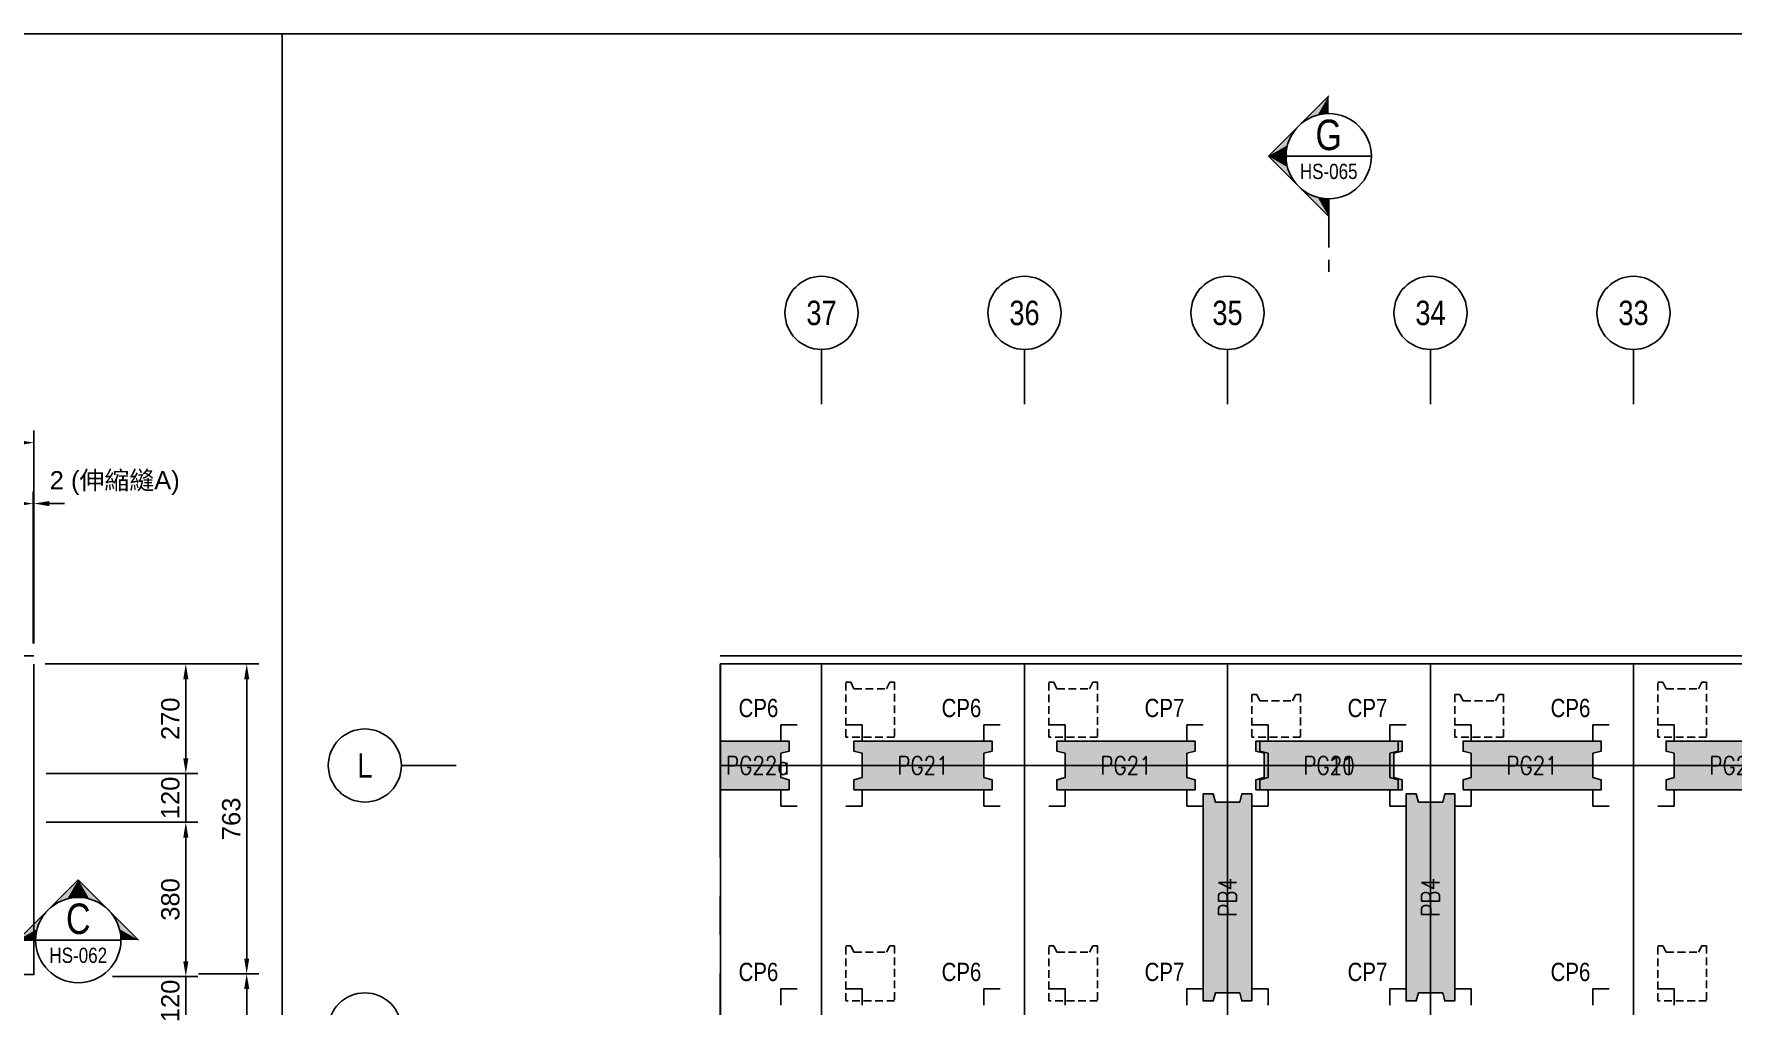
# Model space of a CAD drawing. Header units: millimetres. Extents: x 4668 to 40173, y -3560 to 14620.
# Drawn here: x 15892 to 20074, y 12228 to 14620 of the extents above; entities that cross this region are included whole.
import ezdxf
from ezdxf.enums import TextEntityAlignment as Align

# ---------------------------------------------------------------- set-up
doc = ezdxf.new("R2010")
doc.units = ezdxf.units.MM
for name, pattern in [('CENTER', [50.8, 31.75, -6.35, 6.35, -6.35]), ('DASHED', [19.05, 12.7, -6.35]), ('HIDDEN', [9.525, 6.35, -3.175])]:
    doc.linetypes.add(name, pattern=pattern)
doc.layers.get('0').transparency = 0.5
for name, color, linetype in [('DIM_03', 1, 'Continuous'), ('HB_DIM', 1, 'Continuous'), ('HB_SYMBOLS', 7, 'Continuous'), ('場鑄梁', 4, 'Continuous'), ('場鑄梁_虛線', 4, 'Continuous'), ('底圖', 7, 'Continuous'), ('預鑄梁', 7, 'Continuous'), ('預鑄梁_TXT', 2, 'Continuous'), ('預鑄梁_外緣', 7, 'Continuous'), ('預鑄樁帽', 6, 'Continuous'), ('預鑄樁帽_TXT', 2, 'Continuous')]:
    doc.layers.add(name, color=color, linetype=linetype)
doc.layers.add('HB_0', color=7, linetype='Continuous', transparency=0.5)
doc.layers.add('預鑄梁_HATCH', color=253, linetype='Continuous', transparency=0.5)
doc.layers.get('預鑄樁帽').off()
doc.styles.get("Standard").update_dxf_attribs({"font": 'arial.ttf'})
doc.styles.add('結構平面-V3$0$STANDARD', font='ROMANS', dxfattribs={"width": 0.8, "bigfont": 'LCHINA.shx'})
doc.dimstyles.new('150cm', dxfattribs={"dimscale": 15, "dimtxt": 3, "dimasz": 2.5, "dimexe": 2, "dimexo": 2, "dimgap": 1, "dimtad": 1, "dimdsep": 46, "dimtxsty": 'Standard', "dimcen": 0, "dimclrt": 2, "dimadec": 0, "dimazin": 0, "dimtfac": 1, "dimtix": 1, "dimtmove": 2, "dimatfit": 3, "dimfxl": 1, "dimtolj": 1, "dimtzin": 0, "dimarcsym": 0})

# ---------------------------------------------------------------- blocks, each defined once
blk = doc.blocks.new('*D550')
at = {"layer": 'Defpoints', "color": 0}
for p in [(15891.8, 13463.2), (15889.8, 13088.2), (15891.8, 13088.2)]:
    blk.add_point(p, dxfattribs=at)
at = {"layer": 'HB_DIM', "color": 0, "lineweight": -2}
for p, q in [((15889.8, 13118.2), (15889.8, 13493.2)), ((15891.8, 13118.2), (15891.8, 13493.2)), ((15852.3, 13463.2), (15814.8, 13463.2)), ((15889.8, 13463.2), (15891.8, 13463.2)), ((15929.3, 13463.2), (15966.8, 13463.2))]:
    blk.add_line(p, q, dxfattribs=at)
at = {"layer": 'HB_DIM', "color": 0}
for points in [[(15852.3, 13456.9), (15852.3, 13469.4), (15889.8, 13463.2)], [(15929.3, 13469.4), (15929.3, 13456.9), (15891.8, 13463.2)]]:
    blk.add_solid(points, dxfattribs=at)
at = {"layer": 'HB_DIM', "color": 2, "insert": (16090.7, 13513.8), "char_height": 45, "attachment_point": 5}
blk.add_mtext('\\A1;2 (伸縮縫A)', dxfattribs=at)
blk = doc.blocks.new('*D552')
at = {"layer": 'Defpoints', "color": 0}
for p in [(15891.8, 13613.2), (11691.8, 13088.2), (15891.8, 13088.2)]:
    blk.add_point(p, dxfattribs=at)
at = {"layer": 'HB_DIM', "color": 0, "lineweight": -2}
for p, q in [((11691.8, 13118.2), (11691.8, 13643.2)), ((15891.8, 13118.2), (15891.8, 13643.2)), ((11729.3, 13613.2), (15854.3, 13613.2))]:
    blk.add_line(p, q, dxfattribs=at)
at = {"layer": 'HB_DIM', "color": 0}
for points in [[(11729.3, 13619.4), (11729.3, 13606.9), (11691.8, 13613.2)], [(15854.3, 13606.9), (15854.3, 13619.4), (15891.8, 13613.2)]]:
    blk.add_solid(points, dxfattribs=at)
at = {"layer": 'HB_DIM', "color": 2, "insert": (13791.8, 13651.1), "char_height": 45, "attachment_point": 5}
blk.add_mtext('\\A1;4200', dxfattribs=at)
blk = doc.blocks.new('*D623')
at = {"layer": 'Defpoints', "color": 0}
for p in [(15891.8, 13068.2), (15891.8, 12798.2), (16265.8, 12798.2)]:
    blk.add_point(p, dxfattribs=at)
at = {"layer": 'HB_DIM', "color": 0, "lineweight": -2}
for p, q in [((15921.8, 13068.2), (16295.8, 13068.2)), ((16265.8, 13030.7), (16265.8, 12835.7)), ((15921.8, 12798.2), (16295.8, 12798.2))]:
    blk.add_line(p, q, dxfattribs=at)
at = {"layer": 'HB_DIM', "color": 0}
for points in [[(16272.1, 13030.7), (16259.6, 13030.7), (16265.8, 13068.2)], [(16259.6, 12835.7), (16272.1, 12835.7), (16265.8, 12798.2)]]:
    blk.add_solid(points, dxfattribs=at)
at = {"layer": 'HB_DIM', "color": 2, "insert": (16227.9, 12933.2), "char_height": 45, "attachment_point": 5, "rotation": 90}
blk.add_mtext('\\A1;270', dxfattribs=at)
blk = doc.blocks.new('*D632')
at = {"layer": 'Defpoints', "color": 0}
for p in [(16055, 12298.2), (15891.8, 12178.2), (16265.8, 12178.2)]:
    blk.add_point(p, dxfattribs=at)
at = {"layer": 'HB_DIM', "color": 0, "lineweight": -2}
for p, q in [((16265.8, 12335.7), (16265.8, 12373.2)), ((16085, 12298.2), (16295.8, 12298.2)), ((16265.8, 12298.2), (16265.8, 12178.2)), ((15921.8, 12178.2), (16295.8, 12178.2)), ((16265.8, 12140.7), (16265.8, 12103.2))]:
    blk.add_line(p, q, dxfattribs=at)
at = {"layer": 'HB_DIM', "color": 0}
for points in [[(16259.6, 12335.7), (16272.1, 12335.7), (16265.8, 12298.2)], [(16272.1, 12140.7), (16259.6, 12140.7), (16265.8, 12178.2)]]:
    blk.add_solid(points, dxfattribs=at)
at = {"layer": 'HB_DIM', "color": 2, "insert": (16227.9, 12238.2), "char_height": 45, "attachment_point": 5, "rotation": 90}
blk.add_mtext('\\A1;120', dxfattribs=at)
blk = doc.blocks.new('*D634')
at = {"layer": 'Defpoints', "color": 0}
for p in [(15891.8, 12798.2), (15891.8, 12678.2), (16265.8, 12678.2)]:
    blk.add_point(p, dxfattribs=at)
at = {"layer": 'HB_DIM', "color": 0, "lineweight": -2}
for p, q in [((16265.8, 12835.7), (16265.8, 12873.2)), ((15921.8, 12798.2), (16295.8, 12798.2)), ((16265.8, 12798.2), (16265.8, 12678.2)), ((15921.8, 12678.2), (16295.8, 12678.2)), ((16265.8, 12640.7), (16265.8, 12603.2))]:
    blk.add_line(p, q, dxfattribs=at)
at = {"layer": 'HB_DIM', "color": 0}
for points in [[(16259.6, 12835.7), (16272.1, 12835.7), (16265.8, 12798.2)], [(16272.1, 12640.7), (16259.6, 12640.7), (16265.8, 12678.2)]]:
    blk.add_solid(points, dxfattribs=at)
at = {"layer": 'HB_DIM', "color": 2, "insert": (16227.9, 12738.2), "char_height": 45, "attachment_point": 5, "rotation": 90}
blk.add_mtext('\\A1;120', dxfattribs=at)
blk = doc.blocks.new('*D635')
at = {"layer": 'Defpoints', "color": 0}
for p in [(15891.8, 12678.2), (16055, 12298.2), (16265.8, 12298.2)]:
    blk.add_point(p, dxfattribs=at)
at = {"layer": 'HB_DIM', "color": 0, "lineweight": -2}
for p, q in [((15921.8, 12678.2), (16295.8, 12678.2)), ((16265.8, 12640.7), (16265.8, 12335.7)), ((16085, 12298.2), (16295.8, 12298.2))]:
    blk.add_line(p, q, dxfattribs=at)
at = {"layer": 'HB_DIM', "color": 0}
for points in [[(16272.1, 12640.7), (16259.6, 12640.7), (16265.8, 12678.2)], [(16259.6, 12335.7), (16272.1, 12335.7), (16265.8, 12298.2)]]:
    blk.add_solid(points, dxfattribs=at)
at = {"layer": 'HB_DIM', "color": 2, "insert": (16227.9, 12488.2), "char_height": 45, "attachment_point": 5, "rotation": 90}
blk.add_mtext('\\A1;380', dxfattribs=at)
blk = doc.blocks.new('*D637')
at = {"layer": 'Defpoints', "color": 0}
for p in [(15889.8, 13068.2), (16267, 12305.2), (16415.8, 12305.2)]:
    blk.add_point(p, dxfattribs=at)
at = {"layer": 'HB_DIM', "color": 0, "lineweight": -2}
for p, q in [((15919.8, 13068.2), (16445.8, 13068.2)), ((16415.8, 13030.7), (16415.8, 12342.7)), ((16297, 12305.2), (16445.8, 12305.2))]:
    blk.add_line(p, q, dxfattribs=at)
at = {"layer": 'HB_DIM', "color": 0}
for points in [[(16422.1, 13030.7), (16409.6, 13030.7), (16415.8, 13068.2)], [(16409.6, 12342.7), (16422.1, 12342.7), (16415.8, 12305.2)]]:
    blk.add_solid(points, dxfattribs=at)
at = {"layer": 'HB_DIM', "color": 2, "insert": (16377.9, 12686.7), "char_height": 45, "attachment_point": 5, "rotation": 90}
blk.add_mtext('\\A1;763', dxfattribs=at)
blk = doc.blocks.new('*D638')
at = {"layer": 'Defpoints', "color": 0}
for p in [(16267, 12305.2), (16266.3, 11801.2), (16415.8, 11801.2)]:
    blk.add_point(p, dxfattribs=at)
at = {"layer": 'HB_DIM', "color": 0, "lineweight": -2}
for p, q in [((16297, 12305.2), (16445.8, 12305.2)), ((16415.8, 12267.7), (16415.8, 11838.7)), ((16296.3, 11801.2), (16445.8, 11801.2))]:
    blk.add_line(p, q, dxfattribs=at)
at = {"layer": 'HB_DIM', "color": 0}
for points in [[(16422.1, 12267.7), (16409.6, 12267.7), (16415.8, 12305.2)], [(16409.6, 11838.7), (16422.1, 11838.7), (16415.8, 11801.2)]]:
    blk.add_solid(points, dxfattribs=at)
at = {"layer": 'HB_DIM', "color": 2, "insert": (16377.9, 12053.2), "char_height": 45, "attachment_point": 5, "rotation": 90}
blk.add_mtext('\\A1;504', dxfattribs=at)
blk = doc.blocks.new('gr_t')
at = {"layer": 'HB_SYMBOLS', "color": 4, "linetype": 'Continuous'}
blk.add_line((0, -6), (0, -15), dxfattribs=at)
blk.add_circle((0, 0), 6, dxfattribs=at)
at = {"layer": 'HB_SYMBOLS', "color": 4, "linetype": 'Continuous', "width": 0.8}
blk.add_attdef('A', text='', height=4.5, dxfattribs=at).set_placement((0, 0), align=Align.MIDDLE)
blk = doc.blocks.new('SEC2U0-n')
at = {"color": 2, "linetype": 'Continuous'}
for p, q in [((-9.9, 0), (0, 9.9)), ((0, 9.9), (9.9, 0)), ((-7.51, 0), (-10.62, 0))]:
    blk.add_line(p, q, dxfattribs=at)
at = {"color": 3}
for p, q in [((-17, 0), (-19, 0)), ((-15, 0), (-7, 0))]:
    blk.add_line(p, q, dxfattribs=at)
at = {"color": 2, "linetype": 'Continuous'}
blk.add_circle((0, 0), 7, dxfattribs=at)
for points in [[(0, 9.9), (-3.5, 6.06), (-4.95, 4.95), (-4.26, 5.55)], [(0, 9.9), (-1.81, 6.76), (-3.5, 6.06), (-1.81, 6.76)], [(0, 9.9), (0, 7), (-1.81, 6.76), (-0.91, 6.94)], [(0, 9.9), (3.5, 6.06), (4.95, 4.95), (4.26, 5.55)], [(0, 9.9), (1.81, 6.76), (3.5, 6.06), (1.81, 6.76)], [(0, 9.9), (0, 7), (1.81, 6.76), (0.91, 6.94)], [(-9.9, 0), (-6.06, 3.5), (-4.95, 4.95), (-5.55, 4.26)], [(-9.9, 0), (-6.76, 1.81), (-6.06, 3.5), (-6.76, 1.81)], [(9.9, 0), (6.06, 3.5), (4.95, 4.95), (5.55, 4.26)], [(9.9, 0), (6.76, 1.81), (6.06, 3.5), (6.76, 1.81)], [(-9.9, 0), (-7, 0), (-6.76, 1.81), (-6.94, 0.91)], [(9.9, 0), (7, 0), (6.76, 1.81), (6.94, 0.91)]]:
    blk.add_solid(points, dxfattribs=at)
blk = doc.blocks.new('ST-n')
at = {"color": 2}
blk.add_line((-7, 0), (7, 0), dxfattribs=at)
blk.add_circle((0, 0), 7, dxfattribs=at)
at = {"color": 3, "width": 0.8}
blk.add_attdef('A', text='', height=4.5, dxfattribs=at).set_placement((0, 3.5), align=Align.MIDDLE)
at = {"color": 1, "width": 0.8}
blk.add_attdef('HB2002', text='', height=2.5, dxfattribs=at).set_placement((0, -2.5), align=Align.MIDDLE)
blk = doc.blocks.new('CP6')
at = {"layer": '預鑄樁帽_TXT', "linetype": 'Continuous', "width": 0.8}
blk.add_text('CP6', height=45, dxfattribs=at).set_placement((-265.3, 251.6), align=Align.MIDDLE)
blk = doc.blocks.new('PB9')
at = {"layer": 'HB_0', "color": 1, "linetype": 'HIDDEN', "ltscale": 3}
blk.add_lwpolyline([(0, 136), (12, 136), (20, 120), (100, 120), (108, 136), (120, 136), (120, 0), (0, 0)], close=True, dxfattribs=at)
blk = doc.blocks.new('PB10')
at = {"layer": 'HB_0', "color": 1, "linetype": 'HIDDEN', "ltscale": 3}
blk.add_lwpolyline([(0, 135), (12, 135), (20, 119), (100, 119), (108, 135), (120, 135), (120, 0), (0, 0)], close=True, dxfattribs=at)
blk = doc.blocks.new('PG21')
at = {"layer": '預鑄梁_HATCH'}
blk.add_hatch(color=256, dxfattribs=at).paths.add_polyline_path([(10, 25), (10, 0), (350, 0), (350, 25), (330, 30), (330, 90), (350, 95), (350, 120), (10, 120), (10, 95), (30, 90), (30, 30)])
at = {"layer": '預鑄梁', "linetype": 'DASHED', "ltscale": 50}
blk.add_lwpolyline([(10, 0), (10, 25), (30, 30), (30, 90), (10, 95), (10, 120), (350, 120), (350, 95), (330, 90), (330, 30), (350, 25), (350, 0), (10, 0)], dxfattribs=at)
at = {"layer": '預鑄梁_外緣'}
blk.add_lwpolyline([(10, 0), (10, 25), (30, 30), (30, 90), (10, 95), (10, 120), (350, 120), (350, 95), (330, 90), (330, 30), (350, 25), (350, 0), (10, 0)], dxfattribs=at)
at = {"layer": '預鑄梁_TXT', "linetype": 'Continuous', "style": '結構平面-V3$0$STANDARD', "width": 0.8}
blk.add_text('PG21', height=45, rotation=0, dxfattribs=at).set_placement((180, 60), align=Align.MIDDLE)
blk = doc.blocks.new('PG22a')
at = {"layer": '預鑄梁_HATCH'}
blk.add_hatch(color=256, dxfattribs=at).paths.add_polyline_path([(169, 0), (169, 25), (149, 30), (149, 90), (169, 95), (169, 120), (0, 120), (0, 0)])
at = {"layer": '預鑄梁', "linetype": 'DASHED', "ltscale": 50}
blk.add_lwpolyline([(0, 0), (0, 120), (169, 120), (169, 95), (149, 90), (149, 30), (169, 25), (169, 0)], close=True, dxfattribs=at)
at = {"layer": '預鑄梁_外緣'}
blk.add_lwpolyline([(0, 0), (0, 120), (169, 120), (169, 95), (149, 90), (149, 30), (169, 25), (169, 0)], close=True, dxfattribs=at)
at = {"layer": '預鑄梁_TXT', "linetype": 'Continuous', "style": '結構平面-V3$0$STANDARD', "width": 0.8}
blk.add_text('PG22a', height=45, rotation=0, dxfattribs=at).set_placement((91.7, 60), align=Align.MIDDLE)
blk = doc.blocks.new('CP7')
at = {"layer": '預鑄樁帽_TXT', "linetype": 'Continuous', "width": 0.8}
blk.add_text('CP7', height=45, dxfattribs=at).set_placement((-265.3, 251.6), align=Align.MIDDLE)
blk = doc.blocks.new('PG10')
at = {"layer": '預鑄梁_HATCH'}
blk.add_hatch(color=256, dxfattribs=at).paths.add_polyline_path([(0, 25), (0, 0), (360, 0), (360, 25), (340, 30), (340, 90), (360, 95), (360, 120), (0, 120), (0, 95), (20, 90), (20, 30)])
at = {"layer": '預鑄梁', "linetype": 'DASHED', "ltscale": 50}
blk.add_lwpolyline([(0, 0), (0, 25), (20, 30), (20, 90), (0, 95), (0, 120), (360, 120), (360, 95), (340, 90), (340, 30), (360, 25), (360, 0), (0, 0)], dxfattribs=at)
at = {"layer": '預鑄梁_外緣'}
blk.add_lwpolyline([(0, 0), (0, 25), (20, 30), (20, 90), (0, 95), (0, 120), (360, 120), (360, 95), (340, 90), (340, 30), (360, 25), (360, 0), (0, 0)], dxfattribs=at)
at = {"layer": '預鑄梁_TXT', "linetype": 'Continuous', "style": '結構平面-V3$0$STANDARD', "width": 0.8}
blk.add_text('PG10', height=45, rotation=0, dxfattribs=at).set_placement((180, 60), align=Align.MIDDLE)
blk = doc.blocks.new('PB4')
at = {"layer": '預鑄梁_HATCH'}
blk.add_hatch(color=256, dxfattribs=at).paths.add_polyline_path([(-25, 0), (0, 0), (0, 510), (-25, 510), (-30, 490), (-90, 490), (-95, 510), (-120, 510), (-120, 0), (-95, 0), (-90, 20), (-30, 20)])
at = {"layer": '預鑄梁', "linetype": 'DASHED', "ltscale": 50}
blk.add_lwpolyline([(0, 0), (-25, 0), (-30, 20), (-90, 20), (-95, 0), (-120, 0), (-120, 510), (-95, 510), (-90, 490), (-30, 490), (-25, 510), (0, 510), (0, 0)], dxfattribs=at)
at = {"layer": '預鑄梁_外緣'}
blk.add_lwpolyline([(0, 0), (-25, 0), (-30, 20), (-90, 20), (-95, 0), (-120, 0), (-120, 510), (-95, 510), (-90, 490), (-30, 490), (-25, 510), (0, 510), (0, 0)], dxfattribs=at)
at = {"layer": '預鑄梁_TXT', "linetype": 'Continuous', "style": '結構平面-V3$0$STANDARD', "width": 0.8}
blk.add_text('PB4', height=45, rotation=90, dxfattribs=at).set_placement((-60, 255), align=Align.MIDDLE)
blk = doc.blocks.new('PB5')
at = {"layer": 'HB_0', "color": 1, "linetype": 'HIDDEN', "ltscale": 3}
blk.add_lwpolyline([(0, 0), (0, 105), (12, 105), (20, 89), (100, 89), (108, 105), (120, 105), (120, 0), (0, 0)], dxfattribs=at)

msp = doc.modelspace()

# ---------------------------------------------------------------- linework, layer by layer
at = {"layer": 'Defpoints', "color": 217, "true_color": 0x93278f}
for points in [[(16503.213, 7667.236), (13510.713, 7667.236), (13510.713, 6332.236), (4668.213, 6332.236), (4668.213, 14619.736), (16503.213, 14619.736)], [(28338.213, 7667.236), (25345.713, 7667.236), (25345.713, 6332.236), (16503.213, 6332.236), (16503.213, 14619.736), (28338.213, 14619.736)]]:
    msp.add_lwpolyline(points, close=True, dxfattribs=at)
at = {"layer": '場鑄梁'}
for points in [[(17771.543, 12918.16), (17731.543, 12918.16), (17731.543, 12878.16)], [(17931.543, 12878.16), (17931.543, 12918.16), (17891.543, 12918.16)], [(18271.543, 12918.16), (18231.543, 12918.16), (18231.543, 12878.16)], [(18431.543, 12878.16), (18431.543, 12918.16), (18391.543, 12918.16)], [(18771.543, 12918.16), (18731.543, 12918.16), (18731.543, 12878.16)], [(18931.543, 12878.16), (18931.543, 12918.16), (18891.543, 12918.16)], [(19271.543, 12918.16), (19231.543, 12918.16), (19231.543, 12878.16)], [(19431.543, 12878.16), (19431.543, 12918.16), (19391.543, 12918.16)], [(19771.543, 12918.16), (19731.543, 12918.16), (19731.543, 12878.16)], [(19931.543, 12878.16), (19931.543, 12918.16), (19891.543, 12918.16)], [(17771.543, 12718.16), (17731.543, 12718.16), (17731.543, 12758.16)], [(17931.543, 12758.16), (17931.543, 12718.16), (17891.543, 12718.16)], [(18271.543, 12718.16), (18231.543, 12718.16), (18231.543, 12758.16)], [(18431.543, 12758.16), (18431.543, 12718.16), (18391.543, 12718.16)], [(18771.543, 12718.16), (18731.543, 12718.16), (18731.543, 12758.16)], [(18931.543, 12758.16), (18931.543, 12718.16), (18891.543, 12718.16)], [(19271.543, 12718.16), (19231.543, 12718.16), (19231.543, 12758.16)], [(19431.543, 12758.16), (19431.543, 12718.16), (19391.543, 12718.16)], [(19771.543, 12718.16), (19731.543, 12718.16), (19731.543, 12758.16)], [(19931.543, 12758.16), (19931.543, 12718.16), (19891.543, 12718.16)], [(17771.543, 12268.16), (17731.543, 12268.16), (17731.543, 12228.16)], [(17931.543, 12228.16), (17931.543, 12268.16), (17891.543, 12268.16)], [(18271.543, 12268.16), (18231.543, 12268.16), (18231.543, 12228.16)], [(18431.543, 12228.16), (18431.543, 12268.16), (18391.543, 12268.16)], [(18771.543, 12268.16), (18731.543, 12268.16), (18731.543, 12228.16)], [(18931.543, 12228.16), (18931.543, 12268.16), (18891.543, 12268.16)], [(19271.543, 12268.16), (19231.543, 12268.16), (19231.543, 12228.16)], [(19431.543, 12228.16), (19431.543, 12268.16), (19391.543, 12268.16)], [(19771.543, 12268.16), (19731.543, 12268.16), (19731.543, 12228.16)], [(19931.543, 12228.16), (19931.543, 12268.16), (19891.543, 12268.16)]]:
    msp.add_lwpolyline(points, dxfattribs=at)
at = {"layer": '場鑄梁_虛線', "linetype": 'DASHED', "ltscale": 50}
for points in [[(17771.543, 12918.16), (17731.543, 12918.16), (17731.543, 12878.16)], [(17931.543, 12878.16), (17931.543, 12918.16), (17891.543, 12918.16)], [(18271.543, 12918.16), (18231.543, 12918.16), (18231.543, 12878.16)], [(18431.543, 12878.16), (18431.543, 12918.16), (18391.543, 12918.16)], [(18771.543, 12918.16), (18731.543, 12918.16), (18731.543, 12878.16)], [(18931.543, 12878.16), (18931.543, 12918.16), (18891.543, 12918.16)], [(19271.543, 12918.16), (19231.543, 12918.16), (19231.543, 12878.16)], [(19431.543, 12878.16), (19431.543, 12918.16), (19391.543, 12918.16)], [(19771.543, 12918.16), (19731.543, 12918.16), (19731.543, 12878.16)], [(19931.543, 12878.16), (19931.543, 12918.16), (19891.543, 12918.16)], [(17771.543, 12718.16), (17731.543, 12718.16), (17731.543, 12758.16)], [(17931.543, 12758.16), (17931.543, 12718.16), (17891.543, 12718.16)], [(18271.543, 12718.16), (18231.543, 12718.16), (18231.543, 12758.16)], [(18431.543, 12758.16), (18431.543, 12718.16), (18391.543, 12718.16)], [(18771.543, 12718.16), (18731.543, 12718.16), (18731.543, 12758.16)], [(18931.543, 12758.16), (18931.543, 12718.16), (18891.543, 12718.16)], [(19271.543, 12718.16), (19231.543, 12718.16), (19231.543, 12758.16)], [(19431.543, 12758.16), (19431.543, 12718.16), (19391.543, 12718.16)], [(19771.543, 12718.16), (19731.543, 12718.16), (19731.543, 12758.16)], [(19931.543, 12758.16), (19931.543, 12718.16), (19891.543, 12718.16)], [(17771.543, 12268.16), (17731.543, 12268.16), (17731.543, 12228.16)], [(17931.543, 12228.16), (17931.543, 12268.16), (17891.543, 12268.16)], [(18271.543, 12268.16), (18231.543, 12268.16), (18231.543, 12228.16)], [(18431.543, 12228.16), (18431.543, 12268.16), (18391.543, 12268.16)], [(18771.543, 12268.16), (18731.543, 12268.16), (18731.543, 12228.16)], [(18931.543, 12228.16), (18931.543, 12268.16), (18891.543, 12268.16)], [(19271.543, 12268.16), (19231.543, 12268.16), (19231.543, 12228.16)], [(19431.543, 12228.16), (19431.543, 12268.16), (19391.543, 12268.16)], [(19771.543, 12268.16), (19731.543, 12268.16), (19731.543, 12228.16)], [(19931.543, 12228.16), (19931.543, 12268.16), (19891.543, 12268.16)]]:
    msp.add_lwpolyline(points, dxfattribs=at)
at = {"layer": '底圖'}
for p, q in [((11692.83, 13088.16), (15891.83, 13088.16)), ((17581.543, 13088.16), (22081.543, 13088.159))]:
    msp.add_line(p, q, dxfattribs=at)
at = {"layer": '底圖', "linetype": 'CENTER', "ltscale": 15}
msp.add_line((17581.543, 13068.16), (17581.543, 10088.16), dxfattribs=at)
at = {"layer": '底圖', "color": 252, "linetype": 'CENTER', "ltscale": 150}
for p, q in [((17831.543, 13068.16), (17831.543, 10088.16)), ((18331.543, 13068.16), (18331.543, 10088.16)), ((18831.543, 13068.16), (18831.543, 10088.16)), ((19331.543, 13068.16), (19331.543, 10088.16)), ((19831.543, 13068.16), (19831.543, 10088.16)), ((17582.543, 12818.16), (22081.543, 12818.16))]:
    msp.add_line(p, q, dxfattribs=at)
at = {"layer": '底圖'}
msp.add_lwpolyline([(15891.83, 13067.958), (15891.83, 12303.16), (15851.83, 12303.16), (15851.83, 11803.16), (15891.83, 11803.16), (15891.83, 11173.16), (15851.83, 11173.16), (15851.83, 10673.16), (15891.83, 10673.16), (15891.83, 10088.16)], dxfattribs=at)
at = {"layer": '底圖', "color": 4, "linetype": 'Continuous'}
msp.add_lwpolyline([(22080.543, 13068.16), (22080.543, 10088.16), (17582.543, 10088.16), (17582.543, 13068.16), (22080.543, 13068.16)], dxfattribs=at)

# ---------------------------------------------------------------- block references
at = {"layer": 'DIM_03', "xscale": 14.99999999999999, "yscale": 14.99999999999999, "zscale": 14.99999999999999}
for p, rotation in [((19080.763, 14318.735), 90.00000086103375), ((16000.947, 12388.16), 8.610337444451461e-07)]:
    msp.add_blockref('SEC2U0-n', p, dxfattribs=dict(at, rotation=rotation))
at = {"layer": 'DIM_03', "linetype": 'Continuous'}
ref = msp.add_blockref('ST-n', (19080.763, 14318.735), dxfattribs=dict(at, xscale=14.99999999999999, yscale=14.99999999999999, zscale=14.99999999999999, rotation=7.778254040857746e-07))
ref.add_attrib('HB2002', 'HS-065', dxfattribs={"layer": '0', "color": 1, "height": 37.5, "rotation": 359.999999, "width": 0.8}).set_placement((19080.763, 14281.235), align=Align.MIDDLE)
ref.add_attrib('A', 'G', dxfattribs={"layer": '0', "color": 3, "height": 75, "rotation": 359.999999, "width": 0.8}).set_placement((19080.763, 14371.235), align=Align.MIDDLE)
ref = msp.add_blockref('ST-n', (16000.947, 12388.16), dxfattribs=dict(at, xscale=14.99999999999999, yscale=14.99999999999999, zscale=14.99999999999999, rotation=7.778253450905704e-07))
ref.add_attrib('HB2002', 'HS-062', dxfattribs={"layer": '0', "color": 1, "height": 37.5, "rotation": 359.999999, "width": 0.8}).set_placement((16000.947, 12350.66), align=Align.MIDDLE)
ref.add_attrib('A', 'C', dxfattribs={"layer": '0', "color": 3, "height": 75, "rotation": 359.999999, "width": 0.8}).set_placement((16000.947, 12440.66), align=Align.MIDDLE)
at = {"layer": '底圖'}
ref = msp.add_blockref('gr_t', (17831.543, 13932.85), dxfattribs=dict(at, xscale=15, yscale=15, zscale=15))
ref.add_attrib('A', '37', dxfattribs={"layer": 'HB_SYMBOLS', "color": 4, "linetype": 'Continuous', "height": 60, "width": 0.8}).set_placement((17831.543, 13932.85), align=Align.MIDDLE)
ref = msp.add_blockref('gr_t', (18331.543, 13932.85), dxfattribs=dict(at, xscale=15, yscale=15, zscale=15))
ref.add_attrib('A', '36', dxfattribs={"layer": 'HB_SYMBOLS', "color": 4, "linetype": 'Continuous', "height": 60, "width": 0.8}).set_placement((18331.543, 13932.85), align=Align.MIDDLE)
ref = msp.add_blockref('gr_t', (18831.543, 13932.85), dxfattribs=dict(at, xscale=15, yscale=15, zscale=15))
ref.add_attrib('A', '35', dxfattribs={"layer": 'HB_SYMBOLS', "color": 4, "linetype": 'Continuous', "height": 60, "width": 0.8}).set_placement((18831.543, 13932.85), align=Align.MIDDLE)
ref = msp.add_blockref('gr_t', (19331.543, 13932.85), dxfattribs=dict(at, xscale=15, yscale=15, zscale=15))
ref.add_attrib('A', '34', dxfattribs={"layer": 'HB_SYMBOLS', "color": 4, "linetype": 'Continuous', "height": 60, "width": 0.8}).set_placement((19331.543, 13932.85), align=Align.MIDDLE)
ref = msp.add_blockref('gr_t', (19831.543, 13932.85), dxfattribs=dict(at, xscale=15, yscale=15, zscale=15))
ref.add_attrib('A', '33', dxfattribs={"layer": 'HB_SYMBOLS', "color": 4, "linetype": 'Continuous', "height": 60, "width": 0.8}).set_placement((19831.543, 13932.85), align=Align.MIDDLE)
ref = msp.add_blockref('gr_t', (16706.83, 12818.16), dxfattribs=dict(at, xscale=15, yscale=15, zscale=15, rotation=90))
ref.add_attrib('A', 'L', dxfattribs={"layer": 'HB_SYMBOLS', "color": 4, "linetype": 'Continuous', "height": 60, "width": 0.8}).set_placement((16706.83, 12818.16), align=Align.MIDDLE)
ref = msp.add_blockref('gr_t', (16706.83, 12168.16), dxfattribs=dict(at, xscale=15, yscale=15, zscale=15, rotation=90))
ref.add_attrib('A', 'K', dxfattribs={"layer": 'HB_SYMBOLS', "color": 4, "linetype": 'Continuous', "height": 60, "width": 0.8}).set_placement((16706.83, 12168.16), align=Align.MIDDLE)
at = {"layer": '預鑄梁'}
for name, p in [('PB10', (17891.543, 12888.16)), ('PB10', (18391.543, 12888.16)), ('PB10', (19891.543, 12888.16)), ('PB5', (18891.543, 12888.16)), ('PB5', (19391.543, 12888.16)), ('PG22a', (17582.543, 12758.16)), ('PG21', (17901.543, 12758.16)), ('PG21', (18401.543, 12758.16)), ('PG10', (18901.543, 12758.16)), ('PG21', (18901.543, 12758.16)), ('PG21', (19401.543, 12758.16)), ('PG21', (19901.543, 12758.16)), ('PB4', (18891.543, 12238.16)), ('PB4', (19391.543, 12238.16)), ('PB9', (17891.543, 12238.16)), ('PB9', (18391.543, 12238.16)), ('PB9', (19891.543, 12238.16))]:
    msp.add_blockref(name, p, dxfattribs=at)
at = {"layer": '預鑄樁帽'}
for name, p in [('CP6', (17941.543, 12708.16)), ('CP6', (18441.543, 12708.16)), ('CP7', (18941.543, 12708.16)), ('CP7', (19441.543, 12708.16)), ('CP6', (19941.543, 12708.16)), ('CP6', (17941.543, 12058.16)), ('CP6', (18441.543, 12058.16)), ('CP7', (18941.543, 12058.16)), ('CP7', (19441.543, 12058.16)), ('CP6', (19941.543, 12058.16))]:
    msp.add_blockref(name, p, dxfattribs=at)

# ---------------------------------------------------------------- dimensions: what is measured, and where the dimension line sits
at = {"layer": 'HB_DIM'}
dim = msp.add_linear_dim(base=(15891.83, 13613.16), p1=(11691.83, 13088.16), p2=(15891.83, 13088.16), dimstyle='150cm', dxfattribs=at)
dim.commit()
dim.dimension.update_dxf_attribs({"geometry": '*D552', "text_midpoint": (13791.83, 13651.132)})
dim = msp.add_linear_dim(base=(15891.83, 13463.16), p1=(15889.83, 13088.16), p2=(15891.83, 13088.16), text='<> (伸縮縫A)', dimstyle='150cm', dxfattribs=at)
dim.commit()
dim.dimension.update_dxf_attribs({"geometry": '*D550', "text_midpoint": (16090.654, 13513.785), "dimtype": 160})
for base, p1, p2, picture, middle in [((16415.83, 12305.16), (15889.83, 13068.16), (16266.997, 12305.16), '*D637', (16377.857, 12686.66)), ((16265.83, 12798.16), (15891.83, 13068.16), (15891.83, 12798.16), '*D623', (16227.857, 12933.16)), ((16265.83, 12678.16), (15891.83, 12798.16), (15891.83, 12678.16), '*D634', (16227.857, 12738.16)), ((16265.83, 12298.16), (15891.83, 12678.16), (16055.031, 12298.16), '*D635', (16227.857, 12488.16)), ((16265.83, 12178.16), (16055.031, 12298.16), (15891.83, 12178.16), '*D632', (16227.857, 12238.16)), ((16415.83, 11801.16), (16266.997, 12305.16), (16266.33, 11801.16), '*D638', (16377.857, 12053.16))]:
    dim = msp.add_linear_dim(base=base, p1=p1, p2=p2, angle=90, dimstyle='150cm', dxfattribs=at)
    dim.commit()
    dim.dimension.update_dxf_attribs({"geometry": picture, "text_midpoint": middle})

doc.saveas('drawing.dxf')
